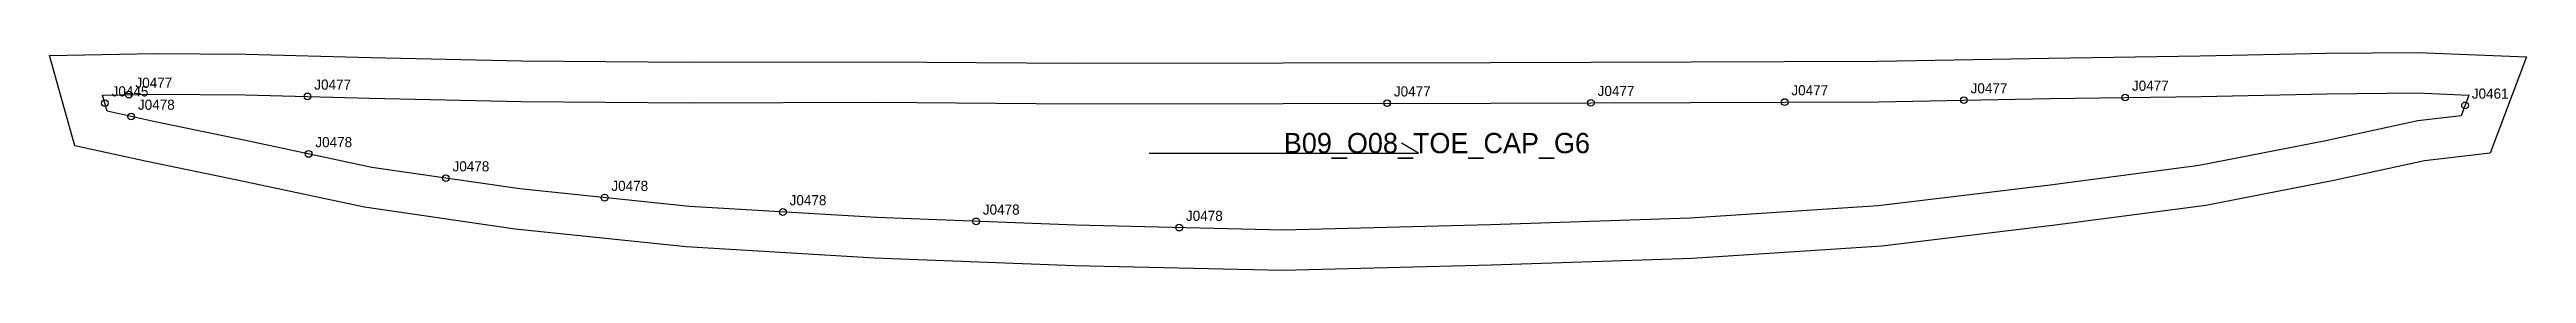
# Model space of a CAD drawing. Header units: millimetres. Extents: x -16 to 720, y -52 to 13.
import ezdxf

# ---------------------------------------------------------------- set-up
doc = ezdxf.new("R2010")
doc.units = ezdxf.units.MM
for name, color, linetype in [('CUT', 1, 'Continuous'), ('GRAIN', 3, 'Continuous'), ('LABEL', 7, 'Continuous'), ('NOTCH', 2, 'Continuous'), ('SEW', 5, 'Continuous')]:
    doc.layers.add(name, color=color, linetype=linetype)

msp = doc.modelspace()

# ---------------------------------------------------------------- linework, layer by layer
at = {"layer": 'CUT'}
msp.add_lwpolyline([(-15.77, 11.7), (15.45, 12.29), (42.61, 12.08), (79.69, 11.12), (124.52, 10.13), (174.57, 9.7), (230.05, 9.86), (289.3, 9.44), (350.84, 9.54), (412.56, 9.63), (471.94, 9.8), (527.58, 10.03), (578.32, 10.97), (623.37, 11.58), (660.83, 12.41), (687.97, 12.63), (720.29, 11.31), (709.54, -17.17), (690.01, -19.52), (663.04, -25.28), (624.99, -32.76), (580.23, -38.58), (528.73, -44.81), (472.34, -48.42), (412.75, -50.41), (350.73, -51.99), (288.8, -50.55), (229.38, -48.28), (173.39, -44.97), (122.55, -39.71), (77.85, -33.24), (40.02, -25.2), (13.15, -19.65), (-8.24, -15), (-15.77, 11.7)], close=True, dxfattribs=at)
at = {"layer": 'GRAIN'}
for p, q in [((391.02, -17.22), (386.02, -14.22)), ((311.02, -17.22), (391.02, -17.22))]:
    msp.add_line(p, q, dxfattribs=at)
at = {"layer": 'NOTCH'}
for centre in [(7.76, 0.15), (60.9, -0.4), (601.05, -0.72), (0.68, -2.4), (8.5, -6.36), (381.72, -2.41), (442.28, -2.29), (499.85, -2.08), (553.11, -1.5), (702.04, -3.06), (61.22, -17.44), (101.99, -24.61), (149.19, -30.4), (202.16, -34.65), (259.57, -37.42), (319.94, -39.27)]:
    msp.add_circle(centre, 1, dxfattribs=at)
at = {"layer": 'SEW'}
msp.add_lwpolyline([(0, 0), (15.52, 0.29), (42.41, 0.08), (79.4, -0.88), (124.34, -1.87), (174.54, -2.3), (230.03, -2.14), (289.27, -2.56), (350.86, -2.46), (412.58, -2.37), (471.98, -2.2), (527.71, -1.97), (578.52, -1.03), (623.59, -0.42), (661.01, 0.41), (687.77, 0.63), (703.19, 0), (700.88, -6.12), (688.03, -7.67), (660.63, -13.53), (623.06, -20.91), (578.73, -26.68), (527.62, -32.86), (471.76, -36.43), (412.39, -38.41), (350.72, -39.99), (289.17, -38.55), (229.96, -36.29), (174.36, -33.01), (124.03, -27.8), (79.96, -21.42), (42.48, -13.45), (15.64, -7.91), (1.36, -4.8)], close=True, dxfattribs=at)

# ---------------------------------------------------------------- texts
at = {"layer": 'LABEL'}
for s, height, p in [('J0445', 3, (2.68, -0.4)), ('J0477', 3, (9.76, 2.15)), ('J0477', 3, (62.9, 1.6)), ('J0477', 3, (383.72, -0.41)), ('J0477', 3, (444.28, -0.29)), ('J0477', 3, (501.85, -0.08)), ('J0477', 3, (555.11, 0.5)), ('J0477', 3, (603.05, 1.28)), ('J0461', 3, (704.04, -1.06)), ('J0478', 3, (10.5, -4.36)), ('J0478', 3, (63.22, -15.44)), ('B09_O08_TOE_CAP_G6', 6, (351.02, -17.22)), ('J0478', 3, (103.99, -22.61)), ('J0478', 3, (151.19, -28.4)), ('J0478', 3, (204.16, -32.65)), ('J0478', 3, (261.57, -35.42)), ('J0478', 3, (321.94, -37.27))]:
    msp.add_text(s, height=height, dxfattribs=at).set_placement(p)

doc.saveas('drawing.dxf')
